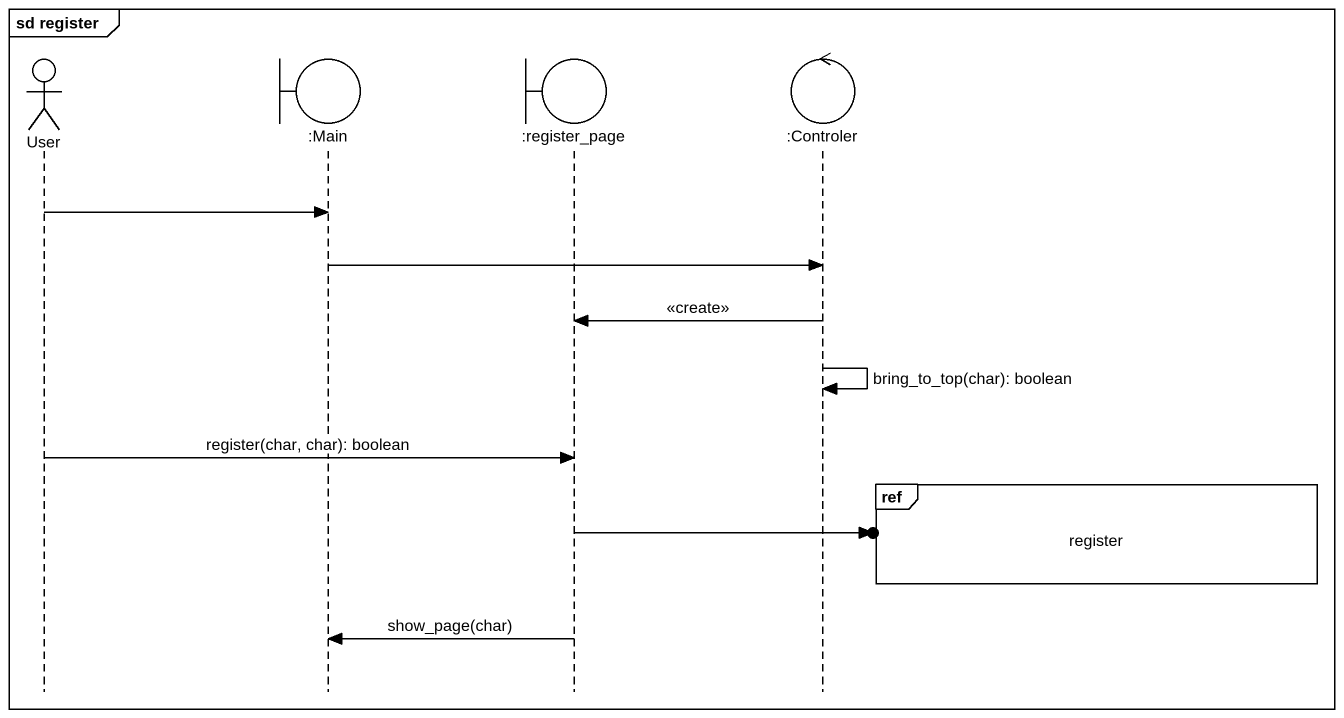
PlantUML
@startuml
mainframe sd register
hide footbox
actor User
boundary ":Main" as Main
boundary ":register_page" as register_page
control ":Controler" as Controler

User -> Main
Main -> Controler
Controler -> register_page : <<create>>
Controler -> Controler : bring_to_top(char): boolean
User -> register_page : register(char, char): boolean
ref over Controler : register
register_page ->o]
register_page -> Main : show_page(char)
@enduml
